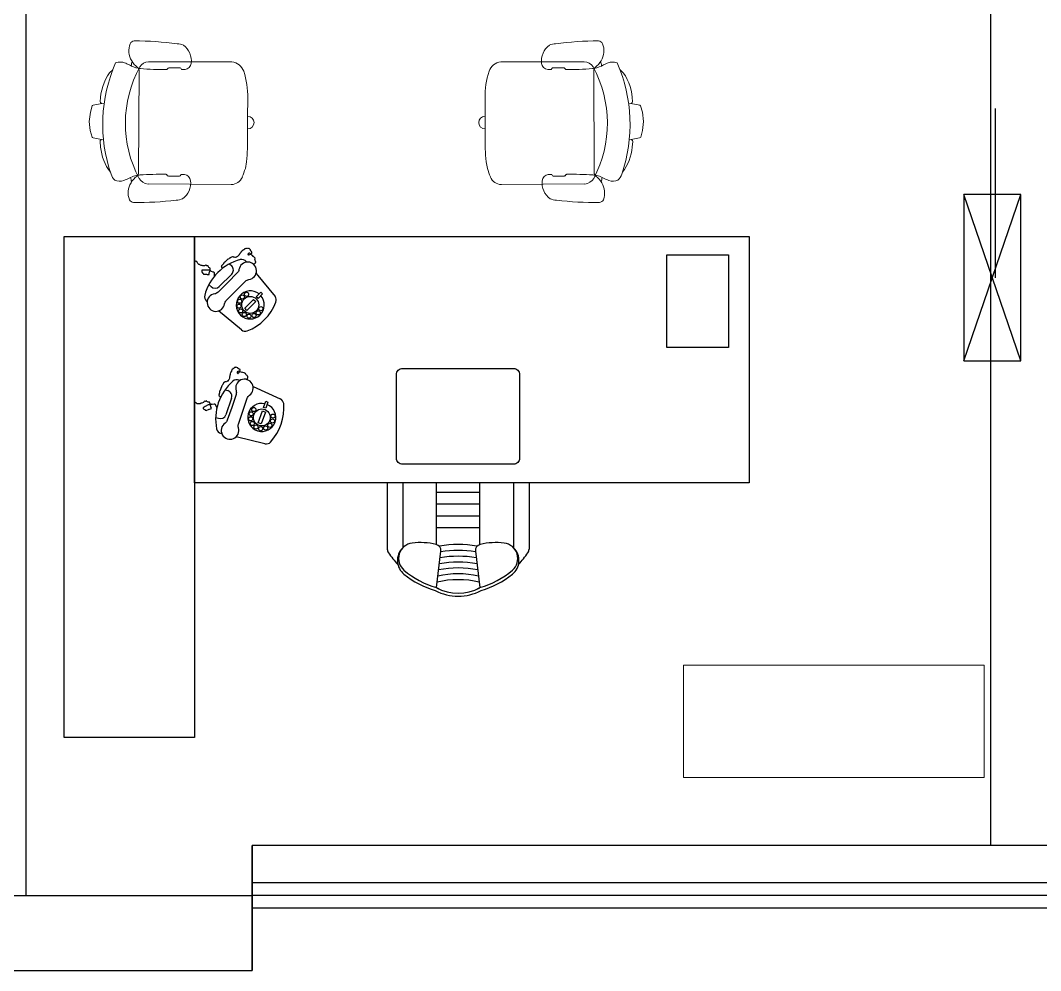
# Model space of a CAD drawing. Header units: inches. Extents: x 482566 to 494966, y -26460 to -22226.
# Drawn here: x 486369 to 486552.2, y -26320 to -26149.3 of the extents above; entities that cross this region are included whole.
import ezdxf

# ---------------------------------------------------------------- set-up
doc = ezdxf.new("R2010")
doc.units = ezdxf.units.IN
doc.header["$LTSCALE"] = 15
doc.header["$MEASUREMENT"] = 0
doc.linetypes.add('TRATTEGGIATA2', pattern=[9.525, 6.35, -3.175])
for name, color, linetype in [('A-DIMENSION', 4, 'Continuous'), ('A-GLASS', 4, 'Continuous'), ('A-WALL', 7, 'Continuous'), ('furniture', 4, 'Continuous'), ('I-FURN', 4, 'Continuous'), ('I-WALL-IN', 3, 'Continuous'), ('SUI GAS LINE', 30, 'TRATTEGGIATA2')]:
    doc.layers.add(name, color=color, linetype=linetype)
doc.layers.add('A-furniture', color=50, linetype='Continuous', lineweight=9)

# ---------------------------------------------------------------- blocks, each defined once
blk = doc.blocks.new('A$C756F409C')
at = {"layer": 'A-furniture'}
blk.add_lwpolyline([(0, -0.448), (1.2, -0.448), (1.2, 0), (0, 0)], close=True, dxfattribs=at)
blk = doc.blocks.new('A$C6A0E07C9')
at = {"layer": 'A-furniture'}
for p, q in [((-0.2138, 0.2718), (0.1182, 0.2876)), ((-0.0079, 0.2484), (-0.0112, 0.2428)), ((0.0377, 0.2515), (-0.0033, 0.2499)), ((0.0418, 0.2505), (0.045, 0.2473)), ((0.045, 0.2473), (0.0464, 0.2461)), ((0.0464, 0.2461), (0.0478, 0.2453)), ((0.0478, 0.2453), (0.0485, 0.2451)), ((0.1585, 0.2497), (0.1792, -0.1667)), ((-0.2691, 0.1773), (-0.2664, 0.2046)), ((-0.0121, 0.2424), (-0.025, 0.2422)), ((-0.0115, 0.2426), (-0.0121, 0.2424)), ((-0.0112, 0.2428), (-0.0115, 0.2426)), ((0.3152, 0.1516), (0.3188, 0.1294)), ((0.3146, 0.1213), (0.3056, 0.1197)), ((0.3131, 0.1211), (0.3466, 0.116)), ((0.3514, 0.1128), (0.36, 0.0876)), ((0.36, 0.0876), (0.3659, 0.0513)), ((-0.2841, 0.0379), (-0.2762, 0.0438)), ((-0.2762, 0.0438), (-0.2666, 0.0462)), ((0.3659, 0.0513), (0.3636, 0.0146)), ((-0.2907, 0.0196), (-0.2893, 0.0294)), ((-0.2883, 0.01), (-0.2907, 0.0196)), ((-0.2893, 0.0294), (-0.2841, 0.0379)), ((-0.2824, 0.002), (-0.2883, 0.01)), ((-0.2739, -0.003), (-0.2824, 0.002)), ((0.3636, 0.0146), (0.3576, -0.0113)), ((-0.2641, -0.0045), (-0.2739, -0.003)), ((0.3108, -0.0224), (0.3218, -0.0234)), ((0.3197, -0.023), (0.3546, -0.0146)), ((0.3546, -0.0146), (0.3564, -0.0132)), ((0.3564, -0.0132), (0.3576, -0.0113)), ((0.2962, -0.1472), (0.2839, -0.1595)), ((-0.1895, -0.2174), (0.1433, -0.1996)), ((0.0087, -0.176), (-0.0042, -0.1772)), ((0.0094, -0.1763), (0.0087, -0.176)), ((0.0097, -0.1764), (0.0094, -0.1763)), ((0.0135, -0.1816), (0.0097, -0.1764)), ((0.0591, -0.1802), (0.0183, -0.1827)), ((0.0631, -0.1788), (0.066, -0.1753)), ((0.066, -0.1753), (0.0673, -0.174)), ((0.0673, -0.174), (0.0686, -0.173)), ((0.0686, -0.173), (0.0692, -0.1728))]:
    blk.add_line(p, q, dxfattribs=at)
for centre, radius, start, end in [((0.0274, 0.2777), 0.0792, 129.4999, 189.1152), ((0.0065, 0.2825), 0.0635, 94.0792, 117.5938), ((0.2241, -0.8917), 1.2574, 92.3594, 100.1757), ((0.1721, 0.3454), 0.0192, 28.1256, 89.2436), ((0.1209, 0.3234), 0.0749, 330.3794, 24.513), ((0.117, 0.2414), 0.0463, 34.0902, 88.4441), ((0.1077, 0.3263), 0.0879, 309.6726, 333.0223), ((-0.21, 0.2233), 0.0487, 94.526, 161.0109), ((-0.0222, 0.2712), 0.0292, 192.0047, 264.4409), ((-0.0038, 0.2437), 0.00623, 84.8455, 131.3174), ((0.0374, 0.2414), 0.0101, 64.5281, 88.6391), ((0.0007, 1.5534), 1.3091, 272.0899, 276.676), ((0.1493, 0.274), 0.0211, 279.8693, 313.3434), ((-0.2488, 0.0248), 0.4712, 334.5973, 30.9732), ((0.1704, 0.2449), 0.0129, 130.1366, 158.0173), ((0.1866, 0.1808), 0.0779, 100.0525, 108.2672), ((-1.1254, 2.7931), 2.8487, 297.1157, 298.0695), ((-0.9196, -0.0126), 1.143, 14.0931, 15.0056), ((0.2336, 0.2226), 0.0597, 72.5282, 107.7011), ((0.1951, 0.2221), 0.0806, 25.5198, 45.5387), ((-0.3014, 0.0263), 0.6141, 339.6108, 22.0467), ((0.1276, 0.1249), 0.1894, 8.0925, 40.8276), ((0.5941, -0.0351), 0.8932, 162.1203, 164.4323), ((0.1816, 0.1421), 0.4521, 175.5289, 182.0991), ((72.2191, 3.6268), 72.5738, 182.765274, 182.924882), ((0.31, 0.1288), 0.0088, 301.088, 3.1667), ((0.3467, 0.1108), 0.00513, 22.8184, 91.0076), ((0.1162, -0.0378), 0.2107, 328.6962, 1.8079), ((0.3177, -0.0315), 0.00903, 2.1237, 63.3709), ((0.0809, -0.0616), 0.3414, 182.481, 200.7553), ((-0.1856, -0.1603), 0.0572, 202.8821, 266.1169), ((0.0516, -0.2073), 0.0792, 176.5782, 236.1936), ((0.0015, -0.2058), 0.0292, 101.2525, 173.6887), ((0.0171, -0.1766), 0.00623, 234.376, 280.848), ((0.0579, -0.1702), 0.0101, 277.0543, 301.1654), ((0.1515, -1.4793), 1.3091, 89.0174, 93.6036), ((0.138, -0.155), 0.0449, 276.7939, 330.1521), ((0.1724, -0.1915), 0.0211, 52.3501, 85.8241), ((0.197, -0.1553), 0.0211, 212.6602, 229.0352), ((0.1633, -0.2919), 0.1223, 63.0548, 80.6357), ((0.1362, -0.2476), 0.0879, 32.6712, 56.0209), ((-0.9196, -0.0126), 1.143, 350.6964, 351.6126), ((0.1491, -0.2435), 0.0749, 341.1805, 35.314), ((0.3239, 0.0551), 0.2601, 246.1539, 250.8174), ((0.249, -0.1528), 0.0392, 254.2998, 275.9911), ((0.2537, -0.1401), 0.0518, 269.3553, 293.3788), ((0.0312, -0.2142), 0.0635, 248.0997, 271.6142), ((0.1312, 0.9758), 1.2574, 265.5178, 273.334), ((0.2022, -0.2604), 0.0192, 276.4498, 337.5679)]:
    blk.add_arc(centre, radius, start, end, dxfattribs=at)
blk = doc.blocks.new('A$C129F564C')
at = {"layer": 'furniture'}
for p, q in [((0.8878, 1.0214), (0.8732, 1.1399)), ((1.0145, 1.1399), (0.9998, 1.0214)), ((0.7138, 0.8), (0.7138, 1.0154)), ((0.7638, 0.8), (0.7638, 1.0108)), ((0.8732, 0.9997), (0.8732, 0.8)), ((1.0145, 0.9997), (1.0145, 0.8)), ((1.1238, 0.8), (1.1238, 1.0108)), ((1.1738, 0.8), (1.1738, 1.0154)), ((1.0145, 0.9444), (0.8732, 0.9444)), ((1.0145, 0.9063), (0.8732, 0.9063)), ((1.0145, 0.8683), (0.8732, 0.8683)), ((1.0145, 0.8303), (0.8732, 0.8303)), ((1.5709, 0.6727), (1.6649, 0.6505)), ((1.711, 0.6397), (1.7134, 0.6391)), ((1.6793, 0.5244), (1.6976, 0.5784)), ((1.7309, 0.5871), (1.7217, 0.5902)), ((1.6094, 0.4871), (1.5213, 0.5268)), ((1.7004, 0.4972), (1.6911, 0.5003)), ((1.6548, 0.4666), (1.6526, 0.4676)), ((1.6472, 0.3032), (1.7218, 0.2417)), ((1.7583, 0.2116), (1.7602, 0.2101)), ((1.5997, 0.1197), (1.5383, 0.1942)), ((1.6789, 0.1223), (1.7192, 0.1626)), ((1.753, 0.1557), (1.7461, 0.1626)), ((1.6314, 0.0812), (1.6298, 0.0831)), ((1.6858, 0.0885), (1.6789, 0.0954))]:
    blk.add_line(p, q, dxfattribs=at)
for points in [[(1.1198, 1.083, 0.106121), (1.0145, 1.1399, 0.249834), (0.8732, 1.1399, 0.106121), (0.7678, 1.083)], [(0.7481, 1.0644, 0.042822), (0.7173, 1.0266)], [(1.1703, 1.0266, 0.042822), (1.1396, 1.0644, 0.249834)]]:
    blk.add_lwpolyline(points, format="xyb", dxfattribs=at)
for points in [[(0, 0), (0, 0.8), (1.8, 0.8), (1.8, 0)], [(1.5827, 0.6082), (1.5925, 0.6049), (1.5794, 0.5664), (1.5697, 0.5697)], [(1.5679, 0.5572), (1.5753, 0.5546), (1.5686, 0.5347), (1.5611, 0.5372)], [(0.0667, 0.0598), (0.0667, 0.3598), (0.2667, 0.3598), (0.2667, 0.0598)], [(1.6293, 0.2401), (1.6367, 0.2328), (1.6079, 0.2041), (1.6006, 0.2114)], [(1.5935, 0.2009), (1.5991, 0.1953), (1.5841, 0.1804), (1.5785, 0.186)]]:
    blk.add_lwpolyline(points, close=True, dxfattribs=at)
for points in [[(1.1244, 0.4285), (0.7644, 0.4285, -0.414214), (0.7444, 0.4485), (0.7444, 0.7195, -0.414214), (0.7644, 0.7395), (1.1244, 0.7395, -0.414214), (1.1444, 0.7195), (1.1444, 0.4485, -0.414214)], [(1.6572, 0.6088), (1.6429, 0.5668), (1.6287, 0.5249, -0.162278), (1.6214, 0.5153, 2), (1.6646, 0.5007, -0.162278), (1.6647, 0.5127), (1.6789, 0.5546), (1.6932, 0.5965, -0.162278), (1.7004, 0.6061, 2), (1.6573, 0.6208, -0.162278)], [(1.6964, 0.2077), (1.6651, 0.1764), (1.6338, 0.1451, -0.162278), (1.623, 0.1397, 2), (1.6553, 0.1075, -0.162278), (1.6606, 0.1182), (1.6919, 0.1495), (1.7233, 0.1808, -0.162278), (1.734, 0.1862, 2), (1.7018, 0.2185, -0.162278)]]:
    blk.add_lwpolyline(points, format="xyb", close=True, dxfattribs=at)
for points in [[(1.7267, 0.5549), (1.7314, 0.5454), (1.7339, 0.5446), (1.736, 0.5445), (1.7419, 0.5454), (1.744, 0.5453), (1.7457, 0.5441), (1.7474, 0.5449), (1.7495, 0.5449), (1.7528, 0.5466), (1.7549, 0.5465), (1.765, 0.5515), (1.768, 0.554), (1.7714, 0.5557), (1.7714, 0.5578), (1.7705, 0.5595), (1.7689, 0.5607), (1.7664, 0.5616), (1.7655, 0.5633), (1.7634, 0.5633), (1.7618, 0.5646), (1.7525, 0.56), (1.7504, 0.56), (1.7474, 0.5596), (1.7441, 0.5579), (1.7466, 0.5529), (1.7466, 0.5508), (1.7474, 0.5491), (1.7474, 0.547), (1.7474, 0.5449), (1.7507, 0.5382), (1.7532, 0.5373), (1.7553, 0.5373), (1.7578, 0.5364), (1.7595, 0.5352), (1.7603, 0.5335), (1.7637, 0.5352), (1.7662, 0.5343), (1.7679, 0.5351), (1.7691, 0.5368), (1.7704, 0.5385), (1.7755, 0.541), (1.7776, 0.541), (1.7809, 0.5426), (1.783, 0.5426), (1.7851, 0.5426), (1.7872, 0.5426), (1.7889, 0.5434), (1.7914, 0.5426), (1.7931, 0.5413), (1.7956, 0.5404), (1.799, 0.5379), (1.8, 0.5384)], [(1.6284, 0.4648), (1.6282, 0.4642), (1.6285, 0.4641), (1.6263, 0.4576), (1.6266, 0.4575), (1.6262, 0.4561), (1.6265, 0.456), (1.6262, 0.4551), (1.6265, 0.4549), (1.6262, 0.454), (1.6281, 0.4533), (1.6279, 0.4526), (1.6295, 0.4521), (1.6291, 0.4508), (1.6307, 0.4502), (1.6305, 0.4496), (1.6321, 0.449), (1.6319, 0.4484), (1.6329, 0.448), (1.6328, 0.4477), (1.6341, 0.4472), (1.6335, 0.4456), (1.6345, 0.4453), (1.6342, 0.4443), (1.6381, 0.443), (1.638, 0.4426), (1.6422, 0.4412), (1.6424, 0.4415), (1.6459, 0.4403), (1.6462, 0.441), (1.6566, 0.4374), (1.6567, 0.4377), (1.6581, 0.4373), (1.6583, 0.4379), (1.6593, 0.4376), (1.6596, 0.4386), (1.6599, 0.4385), (1.6609, 0.4414), (1.6606, 0.4415), (1.661, 0.4428), (1.6597, 0.4433), (1.6599, 0.4439), (1.659, 0.4443), (1.6591, 0.4446), (1.6581, 0.4449), (1.6575, 0.4433), (1.6569, 0.4435), (1.6563, 0.4419), (1.6557, 0.4421), (1.6553, 0.4411), (1.655, 0.4412), (1.6546, 0.4399), (1.6539, 0.4401), (1.6536, 0.4392), (1.6533, 0.4393), (1.6529, 0.4383), (1.6526, 0.4384), (1.6512, 0.4342), (1.6515, 0.434), (1.6511, 0.4331), (1.6518, 0.4328), (1.6515, 0.4319), (1.6534, 0.4312), (1.6532, 0.4305), (1.6555, 0.4298), (1.6553, 0.4291), (1.6585, 0.428), (1.6584, 0.4277), (1.6597, 0.4272), (1.6595, 0.4266), (1.6657, 0.4245), (1.666, 0.4251), (1.6673, 0.4247), (1.6676, 0.4256), (1.6689, 0.4252), (1.6692, 0.4262), (1.6705, 0.4257), (1.6712, 0.4277), (1.6722, 0.4274), (1.6725, 0.4284), (1.6742, 0.4278), (1.6747, 0.4294), (1.6754, 0.4292), (1.6758, 0.4305), (1.6765, 0.4303), (1.6768, 0.4313), (1.6775, 0.4311), (1.6782, 0.4333), (1.6786, 0.4332), (1.679, 0.4345), (1.6784, 0.4348), (1.679, 0.4367), (1.6793, 0.4366), (1.6798, 0.4379), (1.6804, 0.4377), (1.6818, 0.4416), (1.6824, 0.4414), (1.6839, 0.4457), (1.6835, 0.4458), (1.6842, 0.4477), (1.6839, 0.4478), (1.6851, 0.4514), (1.6848, 0.4516), (1.6852, 0.4529), (1.6849, 0.453), (1.6859, 0.4559), (1.6856, 0.456), (1.6859, 0.457), (1.6856, 0.4571), (1.6859, 0.4581), (1.6856, 0.4582), (1.6873, 0.4631), (1.6876, 0.463), (1.688, 0.4643), (1.6884, 0.4642), (1.689, 0.4662), (1.6893, 0.4661), (1.69, 0.468), (1.6907, 0.4678), (1.6911, 0.4691), (1.6914, 0.469), (1.6919, 0.4703), (1.6935, 0.4698), (1.6942, 0.4717), (1.6961, 0.4711), (1.6964, 0.4717), (1.6974, 0.4714), (1.6975, 0.4717), (1.6984, 0.4714), (1.6987, 0.472), (1.7, 0.4716), (1.7001, 0.4719), (1.7014, 0.4715), (1.702, 0.4731), (1.7026, 0.4729), (1.7029, 0.4739), (1.7039, 0.4735), (1.7043, 0.4745), (1.7046, 0.4744), (1.7051, 0.476), (1.7055, 0.4759), (1.7061, 0.4779), (1.7065, 0.4778), (1.7068, 0.4787), (1.7071, 0.4786), (1.7079, 0.4809), (1.7082, 0.4808), (1.7086, 0.4818), (1.7089, 0.4817), (1.7097, 0.484), (1.71, 0.4839), (1.7104, 0.4852), (1.7111, 0.485), (1.7151, 0.4967), (1.7154, 0.4966), (1.7157, 0.4976), (1.7161, 0.4975), (1.7167, 0.4995), (1.7171, 0.4993), (1.7175, 0.5007), (1.7178, 0.5005), (1.7186, 0.5028), (1.718, 0.5031), (1.7183, 0.504), (1.718, 0.5041), (1.7184, 0.5055), (1.7181, 0.5056), (1.7188, 0.5075), (1.7184, 0.5076), (1.721, 0.5152), (1.72, 0.5155), (1.7203, 0.5165), (1.72, 0.5166), (1.7203, 0.5176), (1.7184, 0.5182), (1.7186, 0.5189), (1.7157, 0.5199), (1.7158, 0.5202), (1.7145, 0.5207)], [(1.6069, 0.0913), (1.6065, 0.0909), (1.6067, 0.0906), (1.6018, 0.0857), (1.6021, 0.0855), (1.6011, 0.0845), (1.6013, 0.0843), (1.6006, 0.0835), (1.6009, 0.0833), (1.6001, 0.0826), (1.6016, 0.0811), (1.6011, 0.0806), (1.6023, 0.0794), (1.6013, 0.0784), (1.6026, 0.0772), (1.6021, 0.0767), (1.6033, 0.0755), (1.6028, 0.075), (1.6035, 0.0743), (1.6033, 0.074), (1.6043, 0.073), (1.6031, 0.0718), (1.6038, 0.0711), (1.6031, 0.0704), (1.606, 0.0674), (1.6057, 0.0672), (1.6089, 0.064), (1.6092, 0.0643), (1.6118, 0.0616), (1.6123, 0.0621), (1.6201, 0.0542), (1.6204, 0.0545), (1.6214, 0.0535), (1.6219, 0.054), (1.6226, 0.0533), (1.6233, 0.054), (1.6236, 0.0538), (1.6258, 0.056), (1.6255, 0.0562), (1.6265, 0.0572), (1.6255, 0.0582), (1.626, 0.0586), (1.6253, 0.0594), (1.6255, 0.0596), (1.6248, 0.0604), (1.6236, 0.0591), (1.6231, 0.0596), (1.6219, 0.0584), (1.6214, 0.0589), (1.6206, 0.0582), (1.6204, 0.0584), (1.6194, 0.0574), (1.6189, 0.0579), (1.6182, 0.0572), (1.6179, 0.0574), (1.6172, 0.0567), (1.617, 0.0569), (1.6138, 0.0538), (1.614, 0.0535), (1.6133, 0.0528), (1.6138, 0.0523), (1.6131, 0.0516), (1.6145, 0.0501), (1.614, 0.0496), (1.6157, 0.0479), (1.6153, 0.0474), (1.6177, 0.045), (1.6175, 0.0447), (1.6184, 0.0437), (1.6179, 0.0432), (1.6226, 0.0386), (1.6231, 0.0391), (1.624, 0.0381), (1.6248, 0.0389), (1.6258, 0.0379), (1.6265, 0.0386), (1.6275, 0.0376), (1.6289, 0.0391), (1.6297, 0.0384), (1.6304, 0.0391), (1.6316, 0.0379), (1.6328, 0.0391), (1.6333, 0.0386), (1.6343, 0.0396), (1.6348, 0.0391), (1.6355, 0.0398), (1.636, 0.0393), (1.6377, 0.0411), (1.638, 0.0408), (1.6389, 0.0418), (1.6385, 0.0423), (1.6399, 0.0437), (1.6402, 0.0435), (1.6411, 0.0445), (1.6416, 0.044), (1.6446, 0.0469), (1.6451, 0.0464), (1.6482, 0.0496), (1.648, 0.0499), (1.6495, 0.0513), (1.6492, 0.0516), (1.6519, 0.0543), (1.6517, 0.0545), (1.6526, 0.0555), (1.6524, 0.0557), (1.6546, 0.0579), (1.6543, 0.0582), (1.6551, 0.0589), (1.6548, 0.0591), (1.6556, 0.0599), (1.6553, 0.0601), (1.659, 0.0638), (1.6592, 0.0635), (1.6602, 0.0645), (1.6605, 0.0643), (1.6619, 0.0657), (1.6622, 0.0655), (1.6636, 0.067), (1.6641, 0.0665), (1.6651, 0.0674), (1.6653, 0.0672), (1.6663, 0.0682), (1.6675, 0.067), (1.669, 0.0684), (1.6705, 0.067), (1.671, 0.0674), (1.6717, 0.0667), (1.6719, 0.067), (1.6727, 0.0662), (1.6732, 0.0667), (1.6741, 0.0657), (1.6744, 0.066), (1.6754, 0.065), (1.6766, 0.0662), (1.6771, 0.0657), (1.6778, 0.0665), (1.6785, 0.0657), (1.6793, 0.0665), (1.6795, 0.0662), (1.6807, 0.0675), (1.681, 0.0672), (1.6824, 0.0687), (1.6827, 0.0684), (1.6834, 0.0692), (1.6837, 0.0689), (1.6854, 0.0706), (1.6856, 0.0704), (1.6863, 0.0711), (1.6866, 0.0709), (1.6883, 0.0726), (1.6885, 0.0723), (1.6895, 0.0733), (1.69, 0.0728), (1.6988, 0.0816), (1.6991, 0.0814), (1.6998, 0.0821), (1.7, 0.0819), (1.7015, 0.0833), (1.7017, 0.0831), (1.7027, 0.0841), (1.703, 0.0838), (1.7047, 0.0855), (1.7042, 0.086), (1.7049, 0.0868), (1.7047, 0.087), (1.7056, 0.088), (1.7054, 0.0882), (1.7069, 0.0897), (1.7066, 0.0899), (1.7122, 0.0956), (1.7115, 0.0963), (1.7122, 0.097), (1.712, 0.0973), (1.7127, 0.098), (1.7113, 0.0995), (1.7118, 0.0999), (1.7096, 0.1021), (1.7098, 0.1024), (1.7088, 0.1033)], [(1.735, 0.1287), (1.735, 0.1181), (1.7368, 0.1162), (1.7387, 0.1153), (1.7443, 0.1134), (1.7462, 0.1124), (1.7472, 0.1106), (1.749, 0.1106), (1.7509, 0.1096), (1.7547, 0.1096), (1.7566, 0.1087), (1.7678, 0.1087), (1.7716, 0.1096), (1.7753, 0.1096), (1.7763, 0.1115), (1.7763, 0.1134), (1.7753, 0.1153), (1.7735, 0.1171), (1.7735, 0.119), (1.7716, 0.12), (1.7706, 0.1218), (1.7603, 0.1218), (1.7584, 0.1228), (1.7556, 0.1237), (1.7519, 0.1237), (1.7519, 0.1181), (1.7509, 0.1162), (1.7509, 0.1143), (1.75, 0.1124), (1.749, 0.1106), (1.749, 0.1031), (1.7509, 0.1012), (1.7528, 0.1002), (1.7547, 0.0984), (1.7556, 0.0965), (1.7556, 0.0946), (1.7594, 0.0946), (1.7613, 0.0927), (1.7631, 0.0927), (1.765, 0.0937), (1.7669, 0.0946), (1.7725, 0.0946), (1.7744, 0.0937), (1.7782, 0.0937), (1.78, 0.0927), (1.7819, 0.0918), (1.7838, 0.0909), (1.7857, 0.0909), (1.7875, 0.089), (1.7885, 0.0871), (1.7904, 0.0852), (1.7922, 0.0815), (1.7941, 0.0815), (1.796, 0.0805), (1.8, 0.0805)]]:
    blk.add_lwpolyline(points, dxfattribs=at)
for centre, radius in [((1.5848, 0.6236), 0.00669), ((1.5465, 0.599), 0.00669), ((1.555, 0.6129), 0.00669), ((1.5811, 0.5873), 0.0275), ((1.5687, 0.6216), 0.00669), ((1.6002, 0.6184), 0.00669), ((1.6118, 0.607), 0.00669), ((1.6173, 0.5917), 0.00669), ((1.5449, 0.5829), 0.00669), ((1.6071, 0.5617), 0.00669), ((1.6156, 0.5756), 0.00669), ((1.6227, 0.2584), 0.00669), ((1.5842, 0.2341), 0.00669), ((1.5928, 0.2479), 0.00669), ((1.6186, 0.2221), 0.0275), ((1.6066, 0.2565), 0.00669), ((1.638, 0.253), 0.00669), ((1.6495, 0.2415), 0.00669), ((1.6549, 0.2262), 0.00669), ((1.6444, 0.1963), 0.00669), ((1.6531, 0.21), 0.00669), ((1.6307, 0.1877), 0.00669)]:
    blk.add_circle(centre, radius, dxfattribs=at)
for centre, radius, start, end in [((0.9438, 1.0074), 0.1602, 62.317, 117.683), ((0.9531, 0.8661), 0.2953, 106.4736, 128.8568), ((0.9438, 1.0074), 0.1502, 61.9455, 118.0545), ((0.9345, 0.8661), 0.2953, 51.1432, 73.5264), ((0.8036, 1.0516), 0.057, 128.8568, 224.8513), ((0.9438, 1.4287), 0.3145, 257.44, 282.56), ((0.9438, 1.4096), 0.3145, 257.8911, 282.1089), ((1.084, 1.0516), 0.057, 315.1487, 51.1432), ((0.8003, 1.045), 0.05, 130.5056, 262.9259), ((0.9438, 1.3905), 0.3145, 258.341, 281.659), ((0.9438, 1.3715), 0.3145, 258.7898, 281.2102), ((1.0873, 1.045), 0.05, 277.0741, 49.4944), ((0.7338, 1.0154), 0.02, 145.756, 180), ((0.9438, 1.3524), 0.3145, 259.2374, 280.7626), ((1.1538, 1.0154), 0.02, 0, 34.244), ((0.8217, 1.2171), 0.2235, 262.9259, 283.1474), ((0.8679, 1.019), 0.02, 283.1474, 7.0328), ((0.9438, 1.3142), 0.3145, 258.8202, 281.1798), ((0.9438, 1.3333), 0.3145, 259.6838, 280.3162), ((1.0197, 1.019), 0.02, 172.9672, 256.8526), ((1.066, 1.2171), 0.2235, 256.8526, 277.0741), ((1.671, 0.5573), 0.1615, 137.169, 185.299), ((1.5665, 0.6542), 0.019, 76.7496, 137.169), ((1.5811, 0.5873), 0.0455, 257.6369, 247.6634), ((1.7091, 0.6206), 0.019, 11.6672, 76.7496), ((1.5695, 0.5918), 0.1615, 310.8008, 11.6672), ((1.7156, 0.5722), 0.019, 71.234, 161.234), ((1.5291, 0.5441), 0.019, 185.299, 245.7184), ((1.6973, 0.5183), 0.019, 161.234, 251.234), ((1.6626, 0.4839), 0.019, 245.7184, 310.8008), ((1.6861, 0.1554), 0.1615, 110.935, 159.065), ((1.6351, 0.2885), 0.019, 50.5156, 110.935), ((1.6186, 0.2221), 0.0455, 231.4029, 221.4294), ((1.553, 0.2063), 0.019, 159.065, 219.4844), ((1.7481, 0.1954), 0.019, 345.4332, 50.5156), ((1.6102, 0.2312), 0.1615, 284.5668, 345.4332), ((1.7326, 0.1491), 0.019, 45, 135), ((1.6923, 0.1088), 0.019, 135, 225), ((1.6461, 0.0933), 0.019, 219.4844, 284.5668)]:
    blk.add_arc(centre, radius, start, end, dxfattribs=at)

msp = doc.modelspace()

# ---------------------------------------------------------------- linework, layer by layer
at = {"ltscale": 3}
for p, q in [((486548.61, -26180.57), (486538.39, -26180.57)), ((486538.39, -26180.57), (486538.39, -26210.43)), ((486548.61, -26210.43), (486538.39, -26180.57)), ((486538.39, -26180.57), (486538.39, -26210.43)), ((486538.39, -26210.43), (486548.61, -26180.57)), ((486548.61, -26210.43), (486548.61, -26180.57)), ((486538.39, -26210.43), (486548.61, -26210.43))]:
    msp.add_line(p, q, dxfattribs=at)
for p, q in [((486358.65, -26306.47, 6.93), (486410.55, -26306.47, 6.93)), ((486410.55, -26306.47, 6.93), (486410.56, -26306.47, 6.93)), ((486410.56, -26306.47, 6.93), (486410.56, -26319.97, 6.93)), ((486358.65, -26319.97, 6.93), (486410.55, -26319.97, 6.93)), ((486410.55, -26319.97, 6.93), (486410.56, -26319.97, 6.93))]:
    msp.add_line(p, q)
at = {"layer": 'A-DIMENSION', "color": 8}
msp.add_line((486410.56, -26297.47, 6.93), (486410.56, -26308.72, 6.93), dxfattribs=at)
at = {"layer": 'A-GLASS'}
for p, q in [((487098.9, -26297.47, 6.93), (486410.56, -26297.47, 6.93)), ((486410.56, -26308.72, 6.93), (486410.56, -26297.47, 6.93)), ((487098.9, -26304.22, 6.93), (486410.56, -26304.22, 6.93)), ((487098.9, -26306.47, 6.93), (486410.56, -26306.47, 6.93)), ((486410.56, -26308.72, 6.93), (487098.9, -26308.72, 6.93))]:
    msp.add_line(p, q, dxfattribs=at)
at = {"layer": 'A-WALL'}
msp.add_line((486410.55, -26319.97, 6.93), (486410.55, -26306.47, 6.93), dxfattribs=at)
at = {"layer": 'I-FURN'}
msp.add_lwpolyline([(486376.79, -26188.11), (486400.19, -26188.11), (486400.19, -26278.11), (486376.79, -26278.11)], close=True, dxfattribs=at)
at = {"layer": 'I-WALL-IN'}
for p, q in [((486369.9, -26252.47, 6.93), (486369.9, -26286.22, 6.93)), ((486369.9, -26286.22, 6.93), (486369.9, -26306.47, 6.93)), ((486543.15, -26286.22, 6.93), (486543.15, -26297.47, 6.93))]:
    msp.add_line(p, q, dxfattribs=at)
at = {"layer": 'I-WALL-IN', "elevation": 6.93}
for points in [[(486369.9, -26056.72), (486369.9, -26252.47)], [(486543.15, -26056.72), (486543.15, -26286.22)]]:
    msp.add_lwpolyline(points, dxfattribs=at)
at = {"layer": 'SUI GAS LINE'}
msp.add_line((486544, -25736.5), (486544, -26195.5), dxfattribs=at)

# ---------------------------------------------------------------- block references
at = {"xscale": -45, "yscale": 45, "zscale": 45, "rotation": 359.9999997753175}
msp.add_blockref('A$C756F409C', (486542.03, -26265.11, -60.57), dxfattribs=at)
at = {"layer": 'A-furniture'}
for p, xscale, yscale, zscale, rotation in [((486397.89, -26166.04), 45.00000000027777, 45.00000000027777, 45.00000000027777, 176.8565271613339), ((486464.27, -26166.04), -45.00000000027777, 45, 45, 183.1434728386661)]:
    msp.add_blockref('A$C6A0E07C9', p, dxfattribs=dict(at, xscale=xscale, yscale=yscale, zscale=zscale, rotation=rotation))
at = {"layer": 'furniture', "xscale": 55.33161534353492, "yscale": 55.33161534353492, "zscale": 55.33161534353492, "rotation": 180}
msp.add_blockref('A$C129F564C', (486499.79, -26188.11), dxfattribs=at)

doc.saveas('drawing.dxf')
